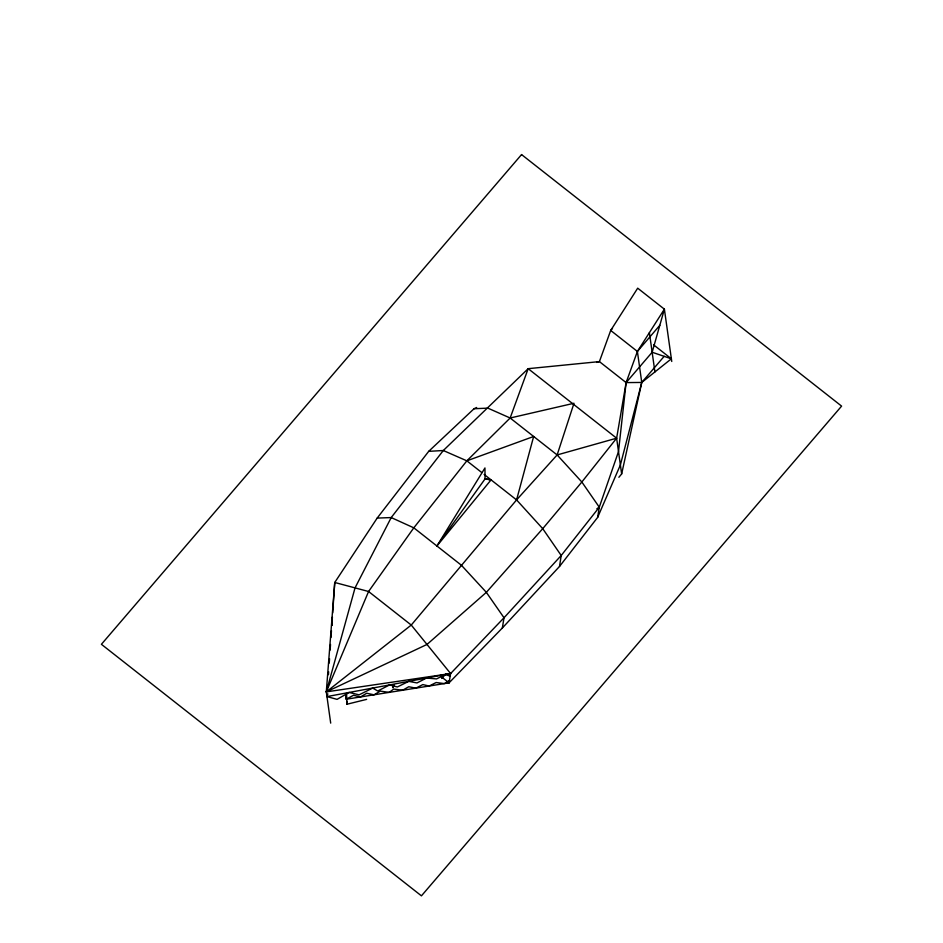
<?xml version="1.0" encoding="UTF-8"?>
<svg xmlns="http://www.w3.org/2000/svg" width="943" height="943" viewBox="0 0 943 943"><rect width="100%" height="100%" fill="white"/><g stroke="black" fill="none" stroke-linecap="round" stroke-linejoin="round"><path stroke-width="1.41" d="M366.638 699.376L346.883 704.256L347.059 701.333M328.459 674.681L328.659 671.781M329.248 663.07L329.555 658.709M330.133 650.116L330.521 644.47M331.005 637.456L331.464 630.655M331.842 625.209L332.396 617.028M332.679 612.926L334.753 582.479L377.188 518.084L428.7 451.343L474.034 408.743L476.639 407.494M346.588 693.435L346.883 704.256M330.698 723.116L326.302 691.879L334.753 582.479L368.572 591.497L411.254 625.056L450.613 673.55L449.057 682.85L346.175 699.235L345.704 694.001M446.44 682.532L449.057 682.85L502.348 627.991L559.505 566.46L561.215 555.498L599.288 507.193L618.502 451.579L626.117 382.599L637.397 351.444L664.391 309.174L637.692 288.181L610.699 330.451L599.406 361.605L596.636 362.43M559.505 566.46L597.65 517.377L599.288 507.193L581.843 482.003L557.136 454.939L510.151 418.008L487.861 408.13L474.034 408.743M502.348 627.991L504.01 617.771L561.215 555.498L542.732 528.669L516.575 499.92L484.113 474.4M618.879 477.288L621.649 473.94L616.628 438.2L626.117 382.599L652.155 352.246L664.391 309.174L671.746 361.475M621.649 473.94L641.759 382.445L637.397 351.444L610.699 330.451L612.49 328.364M653.57 344.808L671.369 358.8L641.759 382.445L626.117 382.599L599.406 361.605L528.174 368.678L443.304 450.518L391.204 517.566L355.039 587.89L326.302 691.879L411.254 625.056L516.575 499.92L533.644 436.491L466.856 460.832L413.812 527.832L368.572 591.497L326.302 691.879L450.613 673.55L504.01 617.771L486.352 592.345L461.386 565.234L413.812 527.832L391.204 517.566L377.188 518.084M393.773 684.948L392.901 687.753L394.327 685.196M450.188 676.119L445.19 674.551L436.55 678.925L426.484 678.041L417.006 682.932L408.743 681.353L397.345 686.975L389.565 684.924L377.719 691.007L372.721 688.06L359.094 694.838L349.134 692.457L337.064 699.364L326.962 696.582L327.846 693.836M516.575 499.92L557.136 454.939L573.992 403.262L510.151 418.008L466.856 460.832L443.304 450.518L428.7 451.343M510.151 418.008L528.174 368.678L616.628 438.2L581.843 482.003L542.732 528.669L486.352 592.345L427.002 644.446L326.302 691.879M597.65 517.377L620.388 464.958L641.759 382.445L664.155 356.336M436.915 546.009L484.961 467.952L485.044 478.938L436.915 546.009L491.103 479.822L485.044 478.938L491.103 479.822M637.397 351.444L659.805 325.335M441.654 678.43L445.697 674.221M596.86 508.76L599.288 507.193M449.446 680.481L444.377 683.592L436.137 682.532L429.136 686.021L422.829 684.583L415.898 688.131L408.732 686.752L402.602 690.252L393.738 689.062L389.223 692.374L380.359 691.125L373.947 694.814L366.697 693.235L360.532 696.948L353.495 695.262L346.175 699.235L345.81 693.518M557.136 454.939L616.628 438.2M326.962 696.582L450.613 673.55M652.155 352.246L671.369 358.8M466.856 460.832L481.814 472.584M440.982 676.508L449.057 682.85M649.397 332.655L654.913 371.931M333.233 604.746L333.362 607.587M332.113 621.119L332.207 625.174M521.562 154.569L101.408 644.305L421.438 895.85L841.592 406.115L521.562 154.569"/></g></svg>
